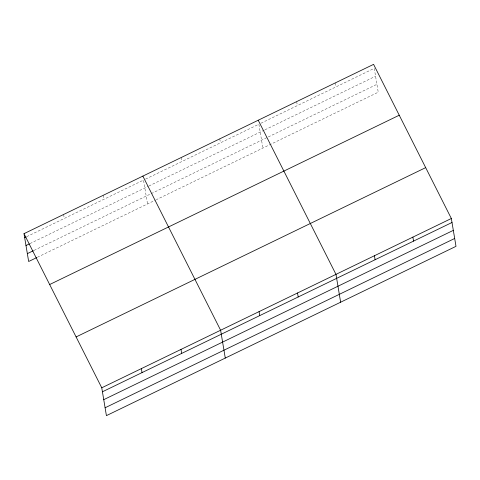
<?xml version="1.0" encoding="UTF-8"?>
<svg xmlns="http://www.w3.org/2000/svg" width="480" height="480" viewBox="0 0 480 480"><rect width="100%" height="100%" fill="white"/><g stroke="black" fill="none" stroke-linecap="round" stroke-linejoin="round"><path stroke-width="0.36" stroke-dasharray="2.4 1.8" d="M26.682 236.682L143.526 180.096L147.516 203.94M145.548 179.118L258.888 124.224L262.878 148.074M260.916 123.246L374.25 68.352L378.24 92.202L156.288 199.698M30.012 243.576L148.218 186.33M148.89 186.006L264.252 130.134M264.93 129.81L375.57 76.224M34.056 250.386L267.636 137.262M268.308 136.932L376.926 84.33M37.386 257.28L155.61 200.022M335.13 82.98L335.796 86.976M296.676 101.604L297.342 105.6M219.768 138.852L220.434 142.848M181.314 157.476L181.98 161.472M103.236 195.288L103.908 199.284M63.618 214.476L64.29 218.472"/><path stroke-width="0.72" d="M24 233.664L373.584 64.362L451.338 218.496L456 246.336L106.416 415.638L101.76 387.798L24 233.664L28.662 261.504L36.72 257.604M24.666 237.66L26.01 237.012M25.986 245.532L29.34 243.906M27.342 253.638L33.384 250.71M49.662 284.532L399.246 115.224M76.098 336.936L425.682 167.628M101.76 387.798L451.338 218.496M102.426 391.794L452.01 222.486M103.74 399.666L453.324 230.358M105.102 407.772L454.686 238.464M258.222 120.228L335.976 274.362L340.638 302.208M142.86 176.1L220.614 330.234L225.276 358.074M412.884 237.12L413.556 241.11M374.43 255.738L375.102 259.734M297.522 292.986L298.194 296.982M259.068 311.61L259.74 315.606M180.996 349.422L181.662 353.418M141.378 368.61L142.044 372.606"/></g></svg>
